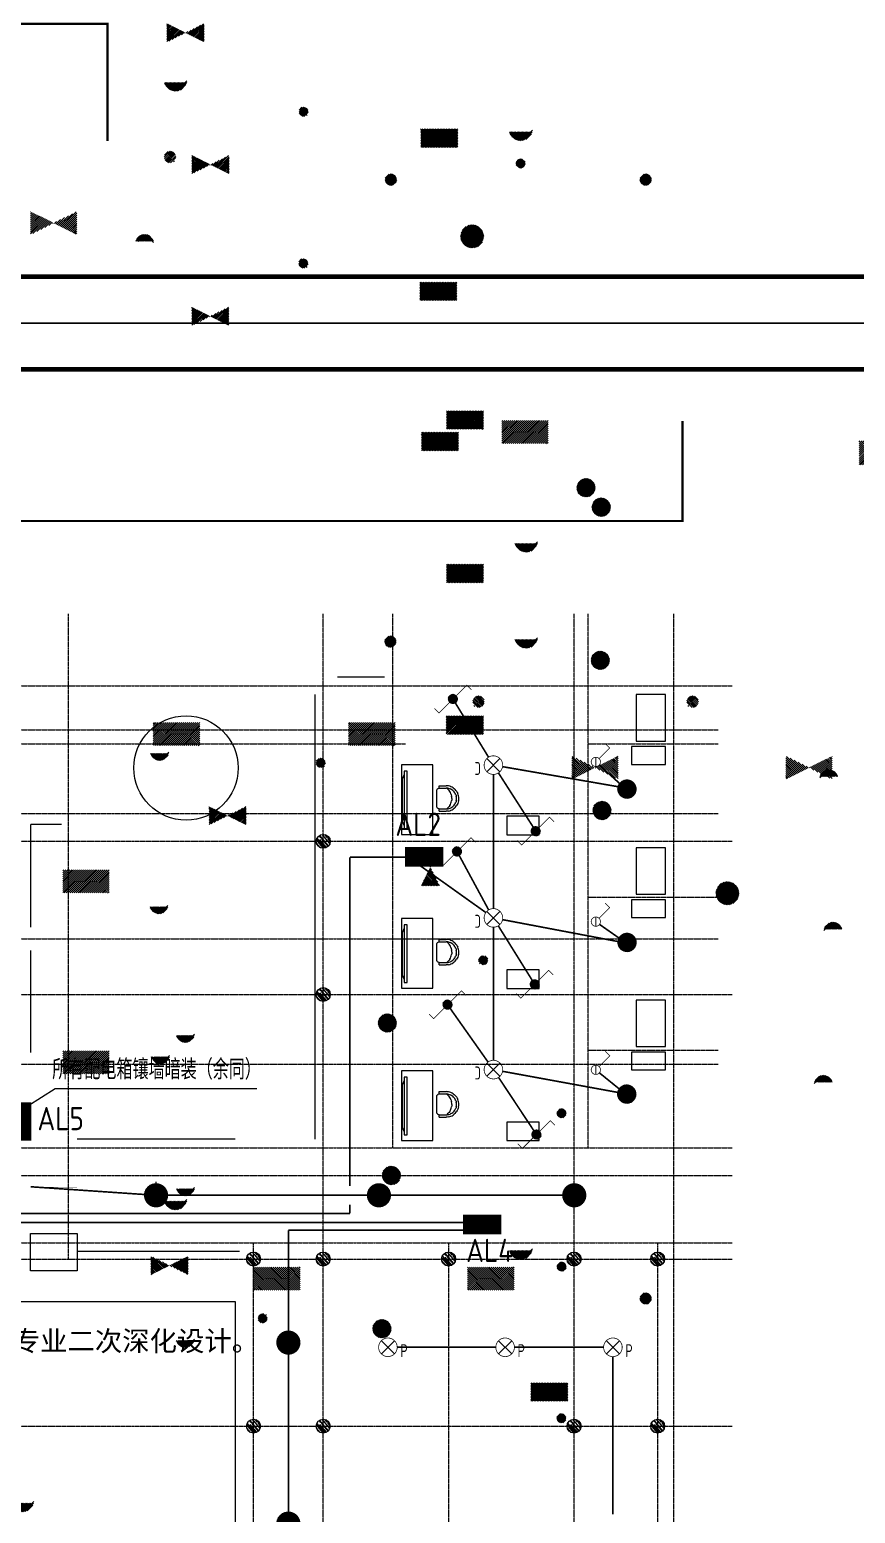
# Model space of a CAD drawing. Extents: x -137808 to 103746506, y -332957 to -111547.
# Drawn here: x 139043 to 156819, y -216387 to -184427 of the extents above; entities that cross this region are included whole.
import ezdxf
from ezdxf.enums import TextEntityAlignment as Align

# ---------------------------------------------------------------- set-up
doc = ezdxf.new("R2010")
doc.units = 0
doc.header["$LTSCALE"] = 25
doc.header["$MEASUREMENT"] = 0
doc.linetypes.add('DOTE', pattern=[2.42, 2, -0.2, 0.02, -0.2])
doc.layers.get('0').update_dxf_attribs({"linetype": 'CONTINUOUS'})
for name, color, linetype in [('220', 7, 'CONTINUOUS'), ('DOTE', 1, 'DOTE'), ('PUB_TITLE', 4, 'CONTINUOUS'), ('SIG_TEXT', 7, 'CONTINUOUS'), ('WALL', 130, 'CONTINUOUS'), ('家具', 54, 'CONTINUOUS'), ('电-强电平面-箭头', 3, 'CONTINUOUS'), ('电-强电平面-线缆', 3, 'CONTINUOUS'), ('设备-照明', 3, 'CONTINUOUS'), ('设备-箱柜', 3, 'CONTINUOUS')]:
    doc.layers.add(name, color=color, linetype=linetype)
doc.styles.add('_TEL_DIM', font='SIMPLEX', dxfattribs={"width": 0.8, "height": 3.5, "bigfont": 'HZTXT'})
doc.styles.add('IDQSTYLE', font='txt.shx', dxfattribs={"width": 0.7, "bigfont": 'hztxt.shx'})
doc.styles.get("Standard").update_dxf_attribs({"font": 'GBENOR', "bigfont": 'GBCBIG'})
doc.styles.add('黑体', font='')
doc.styles.get('黑体').set_extended_font_data('SimSun')
doc.dimstyles.get("Standard").update_dxf_attribs({"dimscale": 100, "dimtxt": 3.5, "dimasz": 1, "dimexe": 2.5, "dimexo": 3, "dimgap": 1.5, "dimtad": 1, "dimdec": 0, "dimzin": 0, "dimdsep": 46, "dimtxsty": 'Standard', "dimblk": 'ARCHTICK', "dimcen": 0.09, "dimadec": 0, "dimazin": 0, "dimtfac": 1, "dimtdec": 0, "dimtix": 1, "dimtmove": 2, "dimatfit": 3, "dimfxl": 0, "dimtolj": 1, "dimtzin": 0, "dimarcsym": 0})

# ---------------------------------------------------------------- blocks, each defined once
blk = doc.blocks.new('*X')
at = {"color": 0, "linetype": 'Continuous'}
for p, q in [((192.59, 446.72), (193.93, 448.06)), ((192.59, 446.72), (193.87, 448.01)), ((192.65, 447.21), (193.44, 448)), ((192.65, 446.36), (194.23, 447.94)), ((192.67, 446.38), (194.27, 447.98)), ((192.69, 447.24), (193.35, 447.91)), ((192.79, 446.07), (194.52, 447.8)), ((192.81, 446.1), (194.55, 447.84)), ((192.98, 445.84), (194.75, 447.61)), ((193.01, 445.87), (194.78, 447.64)), ((193.23, 445.66), (194.93, 447.37)), ((193.27, 445.7), (194.95, 447.39)), ((193.53, 445.54), (195.05, 447.06)), ((193.58, 445.59), (195.06, 447.07)), ((193.92, 445.51), (195.08, 446.67)), ((193.98, 445.57), (195.08, 446.67)), ((194.61, 445.77), (194.82, 445.99)), ((163.77, 434.88), (163.89, 435)), ((163.77, 434.45), (164.18, 434.86)), ((163.77, 434.03), (164.46, 434.72)), ((170.4, 431.75), (173.65, 435)), ((170.68, 431.6), (173.77, 434.69)), ((163.77, 433.6), (164.74, 434.57)), ((163.77, 433.18), (165.02, 434.43)), ((163.77, 432.76), (165.31, 434.29)), ((163.77, 432.33), (165.59, 434.15)), ((163.77, 431.91), (165.87, 434.01)), ((163.77, 431.48), (166.16, 433.87)), ((163.77, 431.06), (166.44, 433.73)), ((163.77, 430.63), (166.72, 433.58)), ((163.77, 430.21), (167, 433.44)), ((164.32, 430.33), (167.29, 433.3)), ((165.17, 430.76), (167.57, 433.16)), ((166.02, 431.18), (167.85, 433.02)), ((166.86, 431.61), (168.14, 432.88)), ((167.71, 432.03), (168.42, 432.74)), ((168.56, 432.45), (168.7, 432.59)), ((168.98, 432.45), (169.41, 432.88)), ((169.27, 432.31), (170.26, 433.3)), ((169.55, 432.17), (171.11, 433.73)), ((169.83, 432.03), (171.96, 434.15)), ((170.12, 431.89), (172.8, 434.58)), ((170.96, 431.46), (173.77, 434.27)), ((171.25, 431.32), (173.77, 433.85)), ((171.53, 431.18), (173.77, 433.42)), ((171.81, 431.04), (173.77, 433)), ((172.1, 430.9), (173.77, 432.57)), ((172.38, 430.76), (173.77, 432.15)), ((172.66, 430.61), (173.77, 431.72)), ((172.94, 430.47), (173.77, 431.3)), ((173.23, 430.33), (173.77, 430.88)), ((173.51, 430.19), (173.77, 430.45)), ((232.27, 320.09), (237.18, 325)), ((232.27, 320.51), (236.75, 325)), ((232.27, 320.94), (236.33, 325)), ((232.27, 321.36), (235.9, 325)), ((232.27, 321.79), (235.48, 325)), ((232.27, 322.21), (235.06, 325)), ((232.27, 322.63), (234.63, 325)), ((232.27, 323.06), (234.21, 325)), ((232.27, 323.48), (233.78, 325)), ((232.27, 323.91), (233.36, 325)), ((232.27, 324.33), (232.93, 325)), ((232.27, 324.76), (232.51, 325)), ((232.6, 320), (237.6, 325)), ((233.02, 320), (238.02, 325)), ((233.45, 320), (238.45, 325)), ((233.87, 320), (238.87, 325)), ((234.3, 320), (239.3, 325)), ((234.72, 320), (239.72, 325)), ((235.15, 320), (240.15, 325)), ((235.57, 320), (240.57, 325)), ((235.99, 320), (240.99, 325)), ((236.42, 320), (241.42, 325)), ((236.84, 320), (241.84, 325)), ((237.27, 320), (242.27, 325)), ((237.69, 320), (242.27, 324.57)), ((238.12, 320), (242.27, 324.15)), ((238.54, 320), (242.27, 323.72)), ((238.96, 320), (242.27, 323.3)), ((239.39, 320), (242.27, 322.88)), ((239.81, 320), (242.27, 322.45)), ((240.24, 320), (242.27, 322.03)), ((240.66, 320), (242.27, 321.6)), ((241.09, 320), (242.27, 321.18)), ((241.51, 320), (242.27, 320.75)), ((241.93, 320), (242.27, 320.33)), ((278.36, 223.2), (280.79, 225.63)), ((278.36, 222.93), (281.06, 225.62)), ((278.39, 223.51), (280.47, 225.6)), ((278.4, 222.68), (281.31, 225.59)), ((278.47, 223.88), (280.11, 225.52)), ((278.69, 224.39), (279.6, 225.29)), ((280.2, 224.2), (281.54, 225.54)), ((280.65, 224.37), (281.75, 225.47)), ((280.95, 224.38), (281.95, 225.38)), ((281.19, 224.34), (282.13, 225.28)), ((281.39, 224.26), (282.3, 225.17)), ((281.57, 224.16), (282.46, 225.05)), ((278.45, 222.45), (279.79, 223.79)), ((278.52, 222.24), (279.62, 223.34)), ((278.61, 222.04), (279.61, 223.04)), ((278.71, 221.86), (279.65, 222.8)), ((278.82, 221.68), (279.73, 222.59)), ((278.94, 221.52), (279.83, 222.42)), ((279.08, 221.38), (279.96, 222.26)), ((279.22, 221.24), (280.11, 222.13)), ((279.38, 221.11), (280.29, 222.02)), ((279.61, 223.04), (280.95, 224.38)), ((279.62, 223.34), (280.65, 224.37)), ((279.65, 222.8), (281.19, 224.34)), ((279.73, 222.59), (281.39, 224.26)), ((279.79, 223.79), (280.2, 224.2)), ((279.83, 222.42), (281.57, 224.16)), ((279.94, 223.09), (280.9, 224.05)), ((279.96, 222.26), (281.73, 224.03)), ((279.99, 222.85), (281.14, 224)), ((279.99, 223.42), (280.57, 224)), ((280.07, 222.66), (281.33, 223.91)), ((280.11, 222.13), (281.86, 223.88)), ((280.14, 220.74), (281.41, 222.01)), ((280.2, 222.5), (281.49, 223.79)), ((280.29, 222.02), (281.97, 223.7)), ((280.35, 222.37), (281.62, 223.64)), ((280.36, 220.68), (283.31, 223.63)), ((280.49, 221.94), (282.05, 223.5)), ((280.54, 222.27), (281.71, 223.45)), ((280.61, 220.65), (283.34, 223.38)), ((280.72, 221.89), (282.1, 223.27)), ((280.77, 222.22), (281.77, 223.22)), ((280.88, 220.63), (283.36, 223.11)), ((281.01, 221.89), (282.1, 222.98)), ((281.08, 222.24), (281.74, 222.91)), ((281.18, 220.65), (283.33, 222.81)), ((281.41, 222.01), (281.98, 222.58)), ((281.54, 220.73), (283.26, 222.45)), ((281.73, 224.03), (282.61, 224.91)), ((281.86, 223.88), (282.75, 224.77)), ((281.97, 223.7), (282.87, 224.61)), ((281.98, 222.58), (283.25, 223.85)), ((282.01, 220.91), (283.07, 221.98)), ((282.05, 223.5), (282.99, 224.44)), ((282.1, 223.27), (283.09, 224.26)), ((282.1, 222.98), (283.18, 224.06)), ((279.55, 221), (280.49, 221.94)), ((279.73, 220.9), (280.72, 221.89)), ((279.93, 220.81), (281.01, 221.89)), ((159.6, 156.77), (159.62, 156.79)), ((159.66, 156.55), (159.91, 156.79)), ((159.75, 156.35), (160.19, 156.79)), ((159.84, 156.17), (160.47, 156.79)), ((159.95, 155.99), (160.75, 156.79)), ((160.08, 155.83), (161.04, 156.79)), ((160.21, 155.68), (161.32, 156.79)), ((160.35, 155.55), (161.6, 156.79)), ((160.51, 155.42), (161.89, 156.79)), ((160.68, 155.3), (162.17, 156.79)), ((160.86, 155.2), (162.45, 156.79)), ((161.05, 155.11), (162.73, 156.79)), ((161.26, 155.03), (163.02, 156.79)), ((161.48, 154.98), (163.3, 156.79)), ((161.72, 154.93), (163.58, 156.79)), ((161.99, 154.92), (163.87, 156.79)), ((162.29, 154.93), (164.49, 157.14)), ((162.63, 155), (164.43, 156.79)), ((163.08, 155.16), (164.27, 156.35)), ((262, 135.85), (263.24, 137.09)), ((262, 135.85), (263.24, 137.09)), ((262, 135.85), (263.24, 137.09)), ((262, 135.85), (263.24, 137.09)), ((262.02, 135.59), (263.5, 137.07)), ((262.02, 135.59), (263.5, 137.07)), ((262.02, 135.59), (263.5, 137.07)), ((262.02, 135.59), (263.5, 137.07)), ((262.05, 136.18), (262.91, 137.04)), ((262.05, 136.18), (262.91, 137.04)), ((262.05, 136.18), (262.91, 137.04)), ((262.05, 136.18), (262.91, 137.04)), ((262.09, 135.37), (263.71, 137)), ((262.09, 135.37), (263.71, 137)), ((262.09, 135.37), (263.71, 137)), ((262.09, 135.37), (263.71, 137)), ((262.18, 135.19), (263.9, 136.91)), ((262.18, 135.19), (263.9, 136.91)), ((262.18, 135.19), (263.9, 136.91)), ((262.18, 135.19), (263.9, 136.91)), ((262.3, 135.02), (264.07, 136.79)), ((262.3, 135.02), (264.07, 136.79)), ((262.3, 135.02), (264.07, 136.79)), ((262.3, 135.02), (264.07, 136.79)), ((262.44, 134.88), (264.21, 136.64)), ((262.44, 134.88), (264.21, 136.64)), ((262.44, 134.88), (264.21, 136.64)), ((262.44, 134.88), (264.21, 136.64)), ((262.61, 134.77), (264.32, 136.48)), ((262.61, 134.77), (264.32, 136.48)), ((262.61, 134.77), (264.32, 136.48)), ((262.61, 134.77), (264.32, 136.48)), ((262.8, 134.67), (264.42, 136.29)), ((262.8, 134.67), (264.42, 136.29)), ((262.8, 134.67), (264.42, 136.29)), ((262.8, 134.67), (264.42, 136.29)), ((263.02, 134.61), (264.48, 136.07)), ((263.02, 134.61), (264.48, 136.07)), ((263.02, 134.61), (264.48, 136.07)), ((263.02, 134.61), (264.48, 136.07)), ((263.28, 134.59), (264.5, 135.8)), ((263.28, 134.59), (264.5, 135.8)), ((263.28, 134.59), (264.5, 135.8)), ((263.28, 134.59), (264.5, 135.8)), ((263.62, 134.65), (264.44, 135.46)), ((263.62, 134.65), (264.44, 135.46)), ((263.62, 134.65), (264.44, 135.46)), ((263.62, 134.65), (264.44, 135.46))]:
    blk.add_line(p, q, dxfattribs=at)
blk = doc.blocks.new('HC000754')
at = {"color": 0, "linetype": 'Continuous', "xscale": 0.5, "yscale": 0.5, "zscale": 0.5}
blk.add_blockref('*X', (-96.92, -223.41), dxfattribs=at)
at = {"color": 0, "style": 'IDQSTYLE', "width": 0.7}
blk.add_attdef('PSFHATT', (7.53, -0.63), '', height=2.5, dxfattribs=at)
blk = doc.blocks.new('HC000001')
at = {"color": 0, "linetype": 'Continuous'}
for p, q in [((1.77, 1.77), (-1.77, -1.77)), ((-1.77, 1.77), (1.77, -1.77))]:
    blk.add_line(p, q, dxfattribs=at)
at = {"color": 0, "linetype": 'Continuous', "const_width": 0.2}
blk.add_lwpolyline([(1.77, -1.77, 0.198912), (2.5, 0, 0.198912), (1.77, 1.77, 0.198912), (0, 2.5, 0.198912), (-1.77, 1.77, 0.198912), (-2.5, 0, 0.198912), (-1.77, -1.77, 0.198912), (0, -2.5, 0.198912)], format="xyb", close=True, dxfattribs=at)
at = {"color": 0, "style": 'IDQSTYLE', "width": 0.7}
for tag, p in [('PSFHATT', (-5.49, 3.24)), ('C', (3.36, -2.66))]:
    blk.add_attdef(tag, p, '', height=2.5, dxfattribs=at)
blk = doc.blocks.new('_ArchTick')
at = {"color": 0, "linetype": 'ByBlock', "const_width": 0.4}
blk.add_lwpolyline([(-0.5, -0.5), (0.5, 0.5)], dxfattribs=at)
blk = doc.blocks.new('HC000061')
at = {"color": 0, "linetype": 'Continuous'}
for p, q in [((-0.66, 0.64), (-1.77, 1.76)), ((1.77, 1.77), (0.65, 0.65)), ((-0.66, -0.64), (-1.77, -1.76)), ((0.65, -0.65), (1.77, -1.77))]:
    blk.add_line(p, q, dxfattribs=at)
at = {"color": 0, "linetype": 'Continuous', "const_width": 0.2}
blk.add_lwpolyline([(1.77, -1.77, 0.198912), (2.5, 0, 0.198912), (1.77, 1.77, 0.198912), (0, 2.5, 0.198912), (-1.77, 1.77, 0.198912), (-2.5, 0, 0.198912), (-1.77, -1.77, 0.198912), (0, -2.5, 0.198912)], format="xyb", close=True, dxfattribs=at)
at = {"color": 0, "linetype": 'Continuous'}
blk.add_circle((0, 0), 0.915, dxfattribs=at)
blk.add_blockref('*X', (-280.86, -223.13), dxfattribs=at)
at = {"color": 0, "style": 'IDQSTYLE', "width": 0.7}
blk.add_attdef('PSFHATT', (4.5, -2.5), '', height=2.5, dxfattribs=at)
blk = doc.blocks.new('HC000057')
at = {"color": 0, "linetype": 'Continuous', "const_width": 0.2}
blk.add_lwpolyline([(1.77, -1.77, 0.198912), (2.5, 0, 0.198912), (1.77, 1.77, 0.198912), (0, 2.5, 0.198912), (-1.77, 1.77, 0.198912), (-2.5, 0, 0.198912), (-1.77, -1.77, 0.198912), (0, -2.5, 0.198912)], format="xyb", close=True, dxfattribs=at)
at = {"color": 0, "linetype": 'Continuous'}
for start, end in [(135, 180), (180, 225), (90, 135), (45, 90), (0, 45), (315, 0), (225, 270), (270, 315)]:
    blk.add_arc((0, 0), 1.25, start, end, dxfattribs=at)
blk.add_blockref('*X', (-280.86, -223.13), dxfattribs=at)
at = {"color": 0, "style": 'IDQSTYLE', "width": 0.7}
blk.add_attdef('PSFHATT', (4.5, -2.5), '', height=2.5, dxfattribs=at)
blk = doc.blocks.new('HC000429')
at = {"color": 0, "linetype": 'Continuous', "const_width": 0.3}
blk.add_lwpolyline([(5, 2.5), (-5, 2.5), (-5, -2.5), (5, -2.5)], close=True, dxfattribs=at)
at = {"color": 0, "linetype": 'Continuous'}
blk.add_blockref('*X', (-237.27, -322.5), dxfattribs=at)
at = {"color": 0, "style": 'IDQSTYLE', "width": 0.7}
blk.add_attdef('PSFHATT', (7, -2.5), '', height=2.5, dxfattribs=at)
blk = doc.blocks.new('HC000799')
at = {"color": 0, "linetype": 'Continuous', "const_width": 0.2}
for points in [[(0.88, 2.13), (3.75, 5), (5, 3.75)], [(-0.88, 0.37), (-3.75, -2.5), (-5, -1.25)]]:
    blk.add_lwpolyline(points, dxfattribs=at)
blk.add_lwpolyline([(0.88, 0.37, 0.198912), (1.25, 1.25, 0.198912), (0.88, 2.13, 0.198912), (0, 2.5, 0.198912), (-0.88, 2.13, 0.198912), (-1.25, 1.25, 0.198912), (-0.88, 0.37, 0.198912), (0, 0, 0.198912)], format="xyb", close=True, dxfattribs=at)
at = {"color": 0, "linetype": 'Continuous'}
blk.add_blockref('*X', (-263.19, -134.66), dxfattribs=at)
at = {"color": 0, "style": 'IDQSTYLE', "width": 0.7}
blk.add_attdef('PSFHATT', (7, -2.5), '', height=2.5, dxfattribs=at)
blk = doc.blocks.new('HC000096')
at = {"color": 0, "linetype": 'Continuous', "const_width": 0.2}
for points in [[(0.88, 2.13), (3.75, 5), (5, 3.75)], [(-1.25, 1.25), (1.15, 1.25)]]:
    blk.add_lwpolyline(points, dxfattribs=at)
blk.add_lwpolyline([(0, 0, 0.198912), (0.88, 0.37, 0.198912), (1.25, 1.25, 0.198912), (0.88, 2.13, 0.198912), (0, 2.5, 0.198912), (-0.88, 2.13, 0.198912), (-1.25, 1.25, 0.198912), (-0.88, 0.37, 0.198912)], format="xyb", close=True, dxfattribs=at)
at = {"color": 0, "style": 'IDQSTYLE', "width": 0.7}
blk.add_attdef('PSFHATT', (7, 0), '', height=2.5, dxfattribs=at)
blk = doc.blocks.new('HC000750')
at = {"color": 0, "linetype": 'Continuous', "xscale": 0.5, "yscale": 0.5, "zscale": 0.5}
blk.add_blockref('*X', (-96.92, -223.38), dxfattribs=at)
at = {"color": 0, "style": 'IDQSTYLE', "width": 0.7}
blk.add_attdef('PSFHATT', (2.63, -5.12), '', height=2.5, dxfattribs=at)
blk = doc.blocks.new('CHR1')
at = {"color": 251, "linetype": 'Continuous'}
for p, q in [((-225, 150), (-275, 150)), ((-275, 150), (-275, 0)), ((-225, 150), (-225, 0)), ((189, 200), (-189, 200)), ((275, 150), (225, 150)), ((225, 150), (225, 0)), ((275, 150), (275, 0))]:
    blk.add_line(p, q, dxfattribs=at)
at = {"color": 251}
for p, q in [((-225, 150), (-225, 158)), ((225, 150), (225, 158))]:
    blk.add_line(p, q, dxfattribs=at)
at = {"color": 251, "linetype": 'Continuous'}
for points in [[(-208, 180, 0), (-217, 169, 0), (-225, 158, 0)], [(-208, 180, 0), (-199, 190, 0), (-189, 200, 0)], [(189, 200, 0), (199, 190, 0), (208, 180, 0)], [(225, 158, 0), (217, 169, 0), (208, 180, 0)], [(-270, -54, 0), (-274, -27, 0), (-275, 0, 0)], [(-254, -105, 0), (-263, -80, 0), (-270, -54, 0)], [(-229, -153, 0), (-242, -130, 0), (-254, -105, 0)], [(-229, -153, 0), (-213, -175, 0), (-194, -195, 0)], [(-221, -44, 0), (-224, -22, 0), (-225, 0, 0)], [(-191, -48, 0), (-209, -29, 0), (-225, -8, 0)], [(-221, -44, 0), (-215, -65, 0), (-208, -86, 0)], [(-187, -125, 0), (-198, -106, 0), (-208, -86, 0)], [(-153, -229, 0), (-174, -213, 0), (-194, -195, 0)], [(-149, -81, 0), (-171, -65, 0), (-191, -48, 0)], [(-159, -159, 0), (-174, -143, 0), (-187, -125, 0)], [(-125, -187, 0), (-143, -174, 0), (-159, -159, 0)], [(-153, -229, 0), (-130, -243, 0), (-105, -254, 0)], [(-103, -105, 0), (-127, -94, 0), (-149, -81, 0)], [(-86, -208, 0), (-106, -199, 0), (-125, -187, 0)], [(-54, -270, 0), (-80, -263, 0), (-105, -254, 0)], [(-103, -105, 0), (-78, -114, 0), (-52, -120, 0)], [(-86, -208, 0), (-65, -215, 0), (-44, -221, 0)], [(0, -275, 0), (-27, -274, 0), (-54, -270, 0)], [(0, -125, 0), (-26, -124, 0), (-52, -120, 0)], [(0, -225, 0), (-22, -224, 0), (-44, -221, 0)], [(0, -125, 0), (26, -124, 0), (52, -120, 0)], [(44, -221, 0), (22, -224, 0), (0, -225, 0)], [(54, -270, 0), (27, -274, 0), (0, -275, 0)], [(44, -221, 0), (65, -215, 0), (86, -208, 0)], [(103, -105, 0), (78, -114, 0), (52, -120, 0)], [(54, -270, 0), (80, -263, 0), (105, -254, 0)], [(125, -187, 0), (106, -199, 0), (86, -208, 0)], [(150, -81, 0), (127, -94, 0), (103, -105, 0)], [(105, -254, 0), (130, -243, 0), (153, -229, 0)], [(159, -159, 0), (143, -174, 0), (125, -187, 0)], [(150, -81, 0), (171, -65, 0), (191, -48, 0)], [(195, -195, 0), (175, -213, 0), (153, -229, 0)], [(187, -125, 0), (174, -143, 0), (159, -159, 0)], [(208, -86, 0), (199, -106, 0), (187, -125, 0)], [(225, -8, 0), (209, -29, 0), (191, -48, 0)], [(195, -195, 0), (213, -175, 0), (229, -153, 0)], [(221, -44, 0), (215, -65, 0), (208, -86, 0)], [(225, 0, 0), (224, -22, 0), (221, -44, 0)], [(254, -105, 0), (243, -130, 0), (229, -153, 0)], [(270, -54, 0), (263, -80, 0), (254, -105, 0)], [(270, -54, 0), (274, -27, 0), (275, 0, 0)]]:
    blk.add_polyline3d(points, dxfattribs=at)

msp = doc.modelspace()

# ---------------------------------------------------------------- hatches: boundary and pattern name
h = msp.add_hatch()
h.set_pattern_fill('木材', color=251, scale=20, style=0)
h.set_pattern_definition([(130, (255734.65, -121960.06), (-51.847064, 186.24683), [1200, -160, 400, -80]), (130, (255628.25, -121920.06), (132.93014, 7.10905), [240, -26.4, 480, -60]), (130, (255694.65, -121892.057), (-226.339663, 353.127904), [640, -112, 320, -80])])
h.paths.add_polyline_path([(145514, -201911, -1), (145214, -201911, -1)])
h = msp.add_hatch()
h.set_pattern_fill('木材', color=251, scale=20, style=0)
h.set_pattern_definition([(130, (255734.65, -125260.06), (-51.847064, 186.24683), [1200, -160, 400, -80]), (130, (255628.25, -125220.06), (132.93014, 7.10905), [240, -26.4, 480, -60]), (130, (255694.65, -125192.057), (-226.339663, 353.127904), [640, -112, 320, -80])])
h.paths.add_polyline_path([(145514, -205211, -1), (145214, -205211, -1)])
h = msp.add_hatch()
h.set_pattern_fill('木材', color=251, scale=20, style=0)
h.set_pattern_definition([(130, (254233.125, -130957.41), (-51.847064, 186.24683), [1200, -160, 400, -80]), (130, (254126.72, -130917.41), (132.93014, 7.10905), [240, -26.4, 480, -60]), (130, (254193.125, -130889.41), (-226.339663, 353.127904), [640, -112, 320, -80])])
h.paths.add_polyline_path([(144013, -210909, -1), (143713, -210909, -1)])
h = msp.add_hatch()
h.set_pattern_fill('木材', color=251, scale=20, style=0)
h.set_pattern_definition([(130, (255733.125, -130957.41), (-51.847064, 186.24683), [1200, -160, 400, -80]), (130, (255626.72, -130917.41), (132.93014, 7.10905), [240, -26.4, 480, -60]), (130, (255693.125, -130889.41), (-226.339663, 353.127904), [640, -112, 320, -80])])
h.paths.add_polyline_path([(145513, -210909, -1), (145213, -210909, -1)])
h = msp.add_hatch()
h.set_pattern_fill('木材', color=251, scale=20, style=0)
h.set_pattern_definition([(130, (258433.125, -130957.41), (-51.847064, 186.24683), [1200, -160, 400, -80]), (130, (258326.72, -130917.41), (132.93014, 7.10905), [240, -26.4, 480, -60]), (130, (258393.125, -130889.41), (-226.339663, 353.127904), [640, -112, 320, -80])])
h.paths.add_polyline_path([(148213, -210909, -1), (147913, -210909, -1)])
h = msp.add_hatch()
h.set_pattern_fill('木材', color=251, scale=20, style=0)
h.set_pattern_definition([(130, (261133.125, -130957.41), (-51.847064, 186.24683), [1200, -160, 400, -80]), (130, (261026.72, -130917.41), (132.93014, 7.10905), [240, -26.4, 480, -60]), (130, (261093.125, -130889.41), (-226.339663, 353.127904), [640, -112, 320, -80])])
h.paths.add_polyline_path([(150913, -210909, -1), (150613, -210909, -1)])
h = msp.add_hatch()
h.set_pattern_fill('木材', color=251, scale=20, style=0)
h.set_pattern_definition([(130, (262933.125, -130957.41), (-51.847064, 186.24683), [1200, -160, 400, -80]), (130, (262826.72, -130917.41), (132.93014, 7.10905), [240, -26.4, 480, -60]), (130, (262893.125, -130889.41), (-226.339663, 353.127904), [640, -112, 320, -80])])
h.paths.add_polyline_path([(152713, -210909, -1), (152413, -210909, -1)])
h = msp.add_hatch()
h.set_pattern_fill('木材', color=251, scale=20, style=0)
h.set_pattern_definition([(130, (254233.125, -134557.41), (-51.847064, 186.24683), [1200, -160, 400, -80]), (130, (254126.72, -134517.41), (132.93014, 7.10905), [240, -26.4, 480, -60]), (130, (254193.125, -134489.41), (-226.339663, 353.127904), [640, -112, 320, -80])])
h.paths.add_polyline_path([(144013, -214509, -1), (143713, -214509, -1)])
h = msp.add_hatch()
h.set_pattern_fill('木材', color=251, scale=20, style=0)
h.set_pattern_definition([(130, (255733.125, -134557.41), (-51.847064, 186.24683), [1200, -160, 400, -80]), (130, (255626.72, -134517.41), (132.93014, 7.10905), [240, -26.4, 480, -60]), (130, (255693.125, -134489.41), (-226.339663, 353.127904), [640, -112, 320, -80])])
h.paths.add_polyline_path([(145513, -214509, -1), (145213, -214509, -1)])
h = msp.add_hatch()
h.set_pattern_fill('木材', color=251, scale=20, style=0)
h.set_pattern_definition([(130, (261133.125, -134557.41), (-51.847064, 186.24683), [1200, -160, 400, -80]), (130, (261026.72, -134517.41), (132.93014, 7.10905), [240, -26.4, 480, -60]), (130, (261093.125, -134489.41), (-226.339663, 353.127904), [640, -112, 320, -80])])
h.paths.add_polyline_path([(150913, -214509, -1), (150613, -214509, -1)])
h = msp.add_hatch()
h.set_pattern_fill('木材', color=251, scale=20, style=0)
h.set_pattern_definition([(130, (262933.125, -134557.41), (-51.847064, 186.24683), [1200, -160, 400, -80]), (130, (262826.72, -134517.41), (132.93014, 7.10905), [240, -26.4, 480, -60]), (130, (262893.125, -134489.41), (-226.339663, 353.127904), [640, -112, 320, -80])])
h.paths.add_polyline_path([(152713, -214509, -1), (152413, -214509, -1)])

# ---------------------------------------------------------------- linework, layer by layer
at = {"color": 251}
for p, q in [((146679, -198376), (145669, -198376)), ((145179, -198747), (145179, -208326)), ((147106, -200474), (147062, -200574)), ((147062, -200574), (147062, -201470)), ((139064, -201547), (139064, -203761)), ((147106, -201570), (147062, -201470)), ((147106, -203784), (147062, -203884)), ((147062, -203884), (147062, -204780)), ((139064, -204261), (139064, -206461)), ((147106, -204880), (147062, -204780)), ((147106, -207064), (147062, -207164)), ((147062, -207164), (147062, -208060)), ((143464, -208326), (140064, -208326)), ((147106, -208160), (147062, -208060)), ((143564, -210746), (140064, -210746)), ((143564, -210746), (140064, -210746))]:
    msp.add_line(p, q, dxfattribs=at)
for points, const_width in [([(121259, -186823), (121259, -184299), (140720, -184299), (140720, -186823)], 50), ([(153099, -192860), (153099, -195011), (108729, -195011), (108729, -192860)], 50), ([(140064, -209361), (139064, -209361), (139064, -206461), (139694, -206461), (139694, -204261), (139064, -204261), (139064, -203761), (139694, -203761), (139693, -201546), (139064, -201547), (139064, -199311), (139064, -198376), (140064, -198376), (140064, -209361)], 1), ([(145314, -211048), (145314, -214367)], 2), ([(145414, -211049), (145414, -214368)], 2)]:
    msp.add_lwpolyline(points, dxfattribs=dict(at, const_width=const_width))
for points in [[(152729, -198751), (152104, -198751), (152104, -199751), (152729, -199751)], [(152729, -199871), (152001, -199871), (152001, -200253), (152729, -200253)], [(147725, -200266), (147049, -200266), (147049, -201766), (147725, -201766)], [(147170, -200402), (147106, -200402), (147106, -201642), (147170, -201642)], [(152729, -202051), (152104, -202051), (152104, -203051), (152729, -203051)], [(152729, -203171), (152001, -203171), (152001, -203553), (152729, -203553)], [(147725, -203576), (147049, -203576), (147049, -205076), (147725, -205076)], [(147170, -203712), (147106, -203712), (147106, -204952), (147170, -204952)], [(152729, -205331), (152104, -205331), (152104, -206331), (152729, -206331)], [(152729, -206451), (152001, -206451), (152001, -206833), (152729, -206833)], [(147725, -206856), (147049, -206856), (147049, -208356), (147725, -208356)], [(147170, -206992), (147106, -206992), (147106, -208232), (147170, -208232)], [(139064, -210361), (140064, -210361), (140064, -211161), (139064, -211161)]]:
    msp.add_lwpolyline(points, close=True, dxfattribs=at)
msp.add_lwpolyline([(124879, -220211), (118264, -220211), (118264, -211824), (143464, -211824), (143464, -220211), (136949, -220211)], dxfattribs=at)
for centre, radius in [((142409, -200331), 1124), ((145364, -201911), 150), ((145364, -205211), 150), ((143863, -210909), 150), ((145363, -210909), 150), ((148063, -210909), 150), ((150763, -210909), 150), ((152563, -210909), 150), ((143863, -214509), 150), ((145363, -214509), 150), ((150763, -214509), 150), ((152563, -214509), 150)]:
    msp.add_circle(centre, radius, dxfattribs=at)
at = {"layer": '220', "color": 251}
for points in [[(150014, -201769), (150014, -201370), (149314, -201370), (149314, -201769)], [(150014, -205079), (150014, -204680), (149314, -204680), (149314, -205079)], [(150014, -208359), (150014, -207960), (149314, -207960), (149314, -208359)]]:
    msp.add_lwpolyline(points, close=True, dxfattribs=at)
at = {"layer": 'DOTE'}
for p, q in [((139879, -210911), (139879, -197011)), ((145364, -223611), (145364, -197011)), ((146864, -208511), (146864, -197011)), ((150764, -223611), (150764, -197011)), ((151064, -208511), (151064, -197011)), ((152914, -223611), (152914, -197011)), ((107964, -198561), (154164, -198561)), ((107964, -199511), (153864, -199511)), ((107964, -199811), (147134, -199811)), ((151064, -199811), (153864, -199811)), ((107964, -201311), (153864, -201311)), ((107964, -201911), (154164, -201911)), ((151064, -203111), (153864, -203111)), ((107964, -204011), (153864, -204011)), ((107964, -205211), (154164, -205211)), ((151064, -206411), (153864, -206411)), ((107964, -206711), (153864, -206711)), ((107964, -208511), (154164, -208511)), ((107964, -209111), (154164, -209111)), ((107964, -210561), (154164, -210561)), ((143864, -223611), (143864, -210561)), ((148064, -223611), (148064, -210561)), ((152564, -223611), (152564, -210561)), ((107964, -210911), (154164, -210911)), ((107964, -214511), (154164, -214511))]:
    msp.add_line(p, q, dxfattribs=at)
at = {"layer": 'PUB_TITLE'}
for points in [[(96621, -190747), (170921, -190747), (170921, -148747), (96621, -148747)], [(96621, -232747), (170921, -232747), (170921, -190747), (96621, -190747)]]:
    msp.add_lwpolyline(points, close=True, dxfattribs=at)
at = {"layer": 'PUB_TITLE', "const_width": 100}
for points in [[(99121, -189747), (169921, -189747), (169921, -149747), (99121, -149747)], [(99121, -231747), (169921, -231747), (169921, -191747), (99121, -191747)]]:
    msp.add_lwpolyline(points, close=True, dxfattribs=at)
at = {"layer": 'WALL', "color": 251, "const_width": 30}
msp.add_lwpolyline([(139734, -201546), (139064, -201547)], dxfattribs=at)
at = {"layer": '电-强电平面-线缆', "color": 1, "linetype": 'Continuous', "const_width": 35}
for points in [[(148922, -200098), (148208, -198931)], [(149224, -200303), (151709, -200734)], [(151306, -200267), (151742, -200663)], [(149027, -203361), (149027, -200469)], [(149884, -201605), (149135, -200437)], [(145938, -209336), (145938, -202254)], [(147134, -202254), (145938, -202254)], [(148925, -203389), (148292, -202219)], [(148864, -203445), (147459, -202443)], [(149027, -206629), (149027, -203761)], [(149863, -204906), (149132, -203731)], [(149223, -203598), (151705, -204069)], [(151312, -203701), (151722, -203988)], [(148911, -206665), (148098, -205513)], [(149897, -208143), (149137, -206995)], [(149223, -206865), (151701, -207319)], [(151308, -206898), (151732, -207241)], [(141763, -209286), (141763, -209244)], [(139064, -209352), (141515, -209519)], [(142014, -209536), (146312, -209536)], [(146812, -209536), (150518, -209536)], [(145938, -209925), (138492, -209925)], [(145938, -209925), (145938, -209736)], [(148384, -210119), (138489, -210119)], [(144613, -212459), (144613, -210289)], [(148384, -210289), (144613, -210289)], [(146956, -212810), (149079, -212810)], [(149479, -212810), (151400, -212810)], [(144613, -216359), (144613, -212959)], [(151600, -216405), (151600, -213010)]]:
    msp.add_lwpolyline(points, dxfattribs=at)

# ---------------------------------------------------------------- block references
at = {"layer": '家具', "color": 251, "xscale": -1, "rotation": 89.95817284161735}
for p in [(148007, -200988), (148007, -204298), (148007, -207578)]:
    msp.add_blockref('CHR1', p, dxfattribs=at)
at = {"layer": '电-强电平面-箭头', "color": 4}
for name, p, xscale, yscale, zscale in [('HC000754', (139879, -156561), 200, 200, 200), ('HC000754', (145364, -156561), 200, 200, 200), ('HC000750', (152914, -156561), 207.36, 207.36, 207.36), ('HC000754', (139868, -166511), 200, 200, 200), ('HC000754', (152914, -166492), 200, 200, 200), ('HC000754', (152914, -168561), 200, 200, 200), ('HC000754', (145364, -180661), 200, 200, 200), ('HC000750', (152914, -180661), 207.36, 207.36, 207.36)]:
    msp.add_blockref(name, p, dxfattribs=dict(at, xscale=xscale, yscale=yscale, zscale=zscale))
at = {"layer": '设备-照明'}
for name, p, xscale, yscale, zscale in [('HC000799', (149935, -201791), 80, 80, 80), ('HC000799', (149916, -205091), 80, 80, 80), ('HC000061', (151902, -200786), 80, 80, 80), ('HC000799', (149952, -208326), 80, 80, 80), ('HC000061', (151904, -204089), 80, 80, 80), ('HC000057', (141764, -209536), 100, 100, 100), ('HC000057', (146562, -209536), 100, 100, 100), ('HC000057', (150768, -209536), 100, 100, 100), ('HC000061', (151898, -207356), 80, 80, 80), ('HC000057', (144613, -212709), 100, 100, 100), ('HC000057', (144613, -216609), 100, 100, 100), ('HC000057', (140004, -221268), -100, 100, 100), ('HC000057', (144613, -221268), -100, 100, 100)]:
    msp.add_blockref(name, p, dxfattribs=dict(at, xscale=xscale, yscale=yscale, zscale=zscale))
at = {"layer": '设备-照明', "yscale": 80, "zscale": 80}
for name, p, xscale, rotation in [('HC000799', (148156, -198746), 80, 180), ('HC000096', (151132, -200200), -80, 270), ('HC000799', (148244, -202031), 80, 180), ('HC000096', (151132, -203641), -80, 270), ('HC000799', (148040, -205331), 80, 180), ('HC000096', (151132, -206833), -80, 270)]:
    msp.add_blockref(name, p, dxfattribs=dict(at, xscale=xscale, rotation=rotation))
at = {"layer": '设备-照明'}
ref = msp.add_blockref('HC000001', (149027, -200269), dxfattribs=dict(at, xscale=-80, yscale=80, zscale=80))
ref.add_attrib('C', 'C', (148758, -200482), dxfattribs={"layer": '0', "color": 0, "height": 280, "text_generation_flag": 2, "width": 0.8})
ref = msp.add_blockref('HC000001', (149027, -203561), dxfattribs=dict(at, xscale=-80, yscale=80, zscale=80))
ref.add_attrib('C', 'C', (148758, -203774), dxfattribs={"layer": '0', "color": 0, "height": 280, "text_generation_flag": 2, "width": 0.8})
ref = msp.add_blockref('HC000001', (149027, -206829), dxfattribs=dict(at, xscale=-80, yscale=80, zscale=80))
ref.add_attrib('C', 'C', (148758, -207042), dxfattribs={"layer": '0', "color": 0, "height": 280, "text_generation_flag": 2, "width": 0.8})
ref = msp.add_blockref('HC000001', (146756, -212810), dxfattribs=dict(at, xscale=80, yscale=80, zscale=80))
ref.add_attrib('C', 'P', (147024, -213023), dxfattribs={"layer": '0', "color": 0, "height": 280, "width": 0.8})
ref = msp.add_blockref('HC000001', (149279, -212810), dxfattribs=dict(at, xscale=80, yscale=80, zscale=80))
ref.add_attrib('C', 'P', (149548, -213023), dxfattribs={"layer": '0', "color": 0, "height": 280, "width": 0.8})
ref = msp.add_blockref('HC000001', (151600, -212810), dxfattribs=dict(at, xscale=80, yscale=80, zscale=80))
ref.add_attrib('C', 'P', (151868, -213023), dxfattribs={"layer": '0', "color": 0, "height": 280, "width": 0.8})
at = {"layer": '设备-箱柜', "yscale": 80, "zscale": 80}
for p, xscale, rotation in [((147534, -202243), -80, 180), ((138864, -207949), 80, 270)]:
    msp.add_blockref('HC000429', p, dxfattribs=dict(at, xscale=xscale, rotation=rotation))
at = {"layer": '设备-箱柜', "xscale": 80, "yscale": 80, "zscale": 80}
msp.add_blockref('HC000429', (148784, -210164), dxfattribs=at)

# ---------------------------------------------------------------- texts
at = {"char_height": 500, "attachment_point": 3}
for s, insert, width in [('AL2', (147898, -201294), 2477.16), ('AL5', (140211, -207634), 664.73), ('AL4', (149450, -210473), 664.73)]:
    msp.add_mtext(s, dxfattribs=dict(at, insert=insert, width=width))
at = {"layer": 'SIG_TEXT', "style": '_TEL_DIM', "width": 0.8}
msp.add_text('所有配电箱镶墙暗装（余同）', height=432, dxfattribs=at).set_placement((141775, -207040), align=Align.CENTER)
at = {"layer": 'SIG_TEXT', "style": '黑体'}
msp.add_text('注：本次极乐堂、延寿堂以及观音阁内照明设计仅供参考，具体设计由装修专业二次深化设计。', height=432, dxfattribs=at).set_placement((131608, -212890), align=Align.CENTER)

# ---------------------------------------------------------------- leaders
msp.add_leader([(139004, -207609), (139592, -207236), (143933, -207236)], dimstyle='Standard', override={"dimgap": 1.5, "dimtad": 0})

doc.saveas('drawing.dxf')
